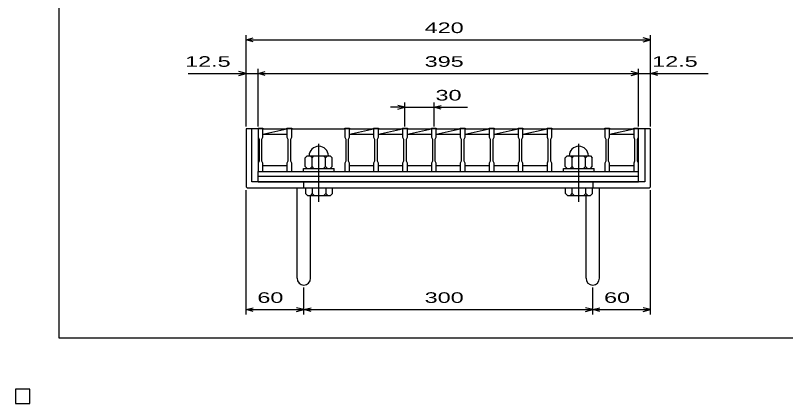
# Model space of a CAD drawing. Units: millimetres, scale not verified. Extents: x -910 to 866, y -641 to 527.
# Drawn here: x -910 to -110, y -641 to -238 of the extents above; entities that cross this region are included whole.
import ezdxf
from ezdxf.enums import TextEntityAlignment as Align

# ---------------------------------------------------------------- set-up
doc = ezdxf.new("R2010")
doc.units = ezdxf.units.MM
doc.header["$LTSCALE"] = 5
doc.linetypes.add('CHAIN', pattern=[18.5, 12, -1.5, 3.5, -1.5])
for name, color, linetype, lineweight in [('0_2', 150, 'Continuous', 25), ('16', 3, 'Continuous', 25), ('19', 6, 'Continuous', 25), ('22', 4, 'Continuous', 25), ('24', 2, 'Continuous', 25), ('32', 4, 'Continuous', 25)]:
    doc.layers.add(name, color=color, linetype=linetype, lineweight=lineweight)
doc.styles.add('ベクトル', font='')
doc.styles.get('ベクトル').set_extended_font_data('ベクトル')

msp = doc.modelspace()

# ---------------------------------------------------------------- linework, layer by layer
at = {"layer": '0_2'}
for p, q in [((-864.5, -573.25), (-864.5, 526.75)), ((865.5, -573.25), (-864.5, -573.25)), ((-895, -626.25), (-910, -626.25)), ((-910, -626.25), (-910, -641.25)), ((-895, -626.25), (-910, -626.25)), ((-910, -626.25), (-910, -641.25)), ((-895, -626.25), (-910, -626.25)), ((-910, -626.25), (-910, -641.25)), ((-895, -626.25), (-910, -626.25)), ((-910, -626.25), (-910, -641.25)), ((-895, -626.25), (-910, -626.25)), ((-910, -626.25), (-910, -641.25)), ((-895, -641.25), (-895, -626.25)), ((-895, -641.25), (-895, -626.25)), ((-895, -641.25), (-895, -626.25)), ((-895, -641.25), (-895, -626.25)), ((-895, -641.25), (-895, -626.25)), ((-910, -641.25), (-895, -641.25)), ((-910, -641.25), (-895, -641.25)), ((-910, -641.25), (-895, -641.25)), ((-910, -641.25), (-895, -641.25)), ((-910, -641.25), (-895, -641.25))]:
    msp.add_line(p, q, dxfattribs=at)
at = {"layer": '16'}
for p, q in [((-658, -356.25), (-658, -355.55)), ((-658, -355.55), (-653, -355.55)), ((-653, -356.25), (-658, -356.25)), ((-658, -356.25), (-658, -364.75)), ((-658, -356.25), (-658, -394.25)), ((-653, -355.55), (-653, -356.25)), ((-653, -356.25), (-628, -356.25)), ((-653, -364.75), (-653, -356.25)), ((-653, -361.75), (-628, -356.25)), ((-628, -356.25), (-628, -355.55)), ((-628, -355.55), (-623, -355.55)), ((-623, -356.25), (-628, -356.25)), ((-628, -356.25), (-628, -364.75)), ((-623, -355.55), (-623, -356.25)), ((-623, -356.25), (-568, -356.25)), ((-623, -364.75), (-623, -356.25)), ((-568, -356.25), (-568, -355.55)), ((-568, -355.55), (-563, -355.55)), ((-563, -356.25), (-568, -356.25)), ((-568, -356.25), (-568, -364.75)), ((-563, -355.55), (-563, -356.25)), ((-563, -356.25), (-538, -356.25)), ((-563, -364.75), (-563, -356.25)), ((-563, -361.75), (-538, -356.25)), ((-538, -356.25), (-538, -355.55)), ((-538, -355.55), (-533, -355.55)), ((-533, -356.25), (-538, -356.25)), ((-538, -356.25), (-538, -364.75)), ((-533, -355.55), (-533, -356.25)), ((-533, -356.25), (-508, -356.25)), ((-533, -364.75), (-533, -356.25)), ((-533, -361.75), (-508, -356.25)), ((-508, -356.25), (-508, -355.55)), ((-508, -355.55), (-503, -355.55)), ((-503, -356.25), (-508, -356.25)), ((-508, -356.25), (-508, -364.75)), ((-503, -355.55), (-503, -356.25)), ((-503, -356.25), (-478, -356.25)), ((-503, -364.75), (-503, -356.25)), ((-503, -361.75), (-478, -356.25)), ((-478, -356.25), (-478, -355.55)), ((-478, -355.55), (-473, -355.55)), ((-473, -356.25), (-478, -356.25)), ((-478, -356.25), (-478, -364.75)), ((-473, -355.55), (-473, -356.25)), ((-473, -356.25), (-448, -356.25)), ((-473, -364.75), (-473, -356.25)), ((-473, -361.75), (-448, -356.25)), ((-448, -356.25), (-448, -355.55)), ((-448, -355.55), (-443, -355.55)), ((-443, -356.25), (-448, -356.25)), ((-448, -356.25), (-448, -364.75)), ((-443, -355.55), (-443, -356.25)), ((-443, -356.25), (-418, -356.25)), ((-443, -364.75), (-443, -356.25)), ((-443, -361.75), (-418, -356.25)), ((-418, -356.25), (-418, -355.55)), ((-418, -355.55), (-413, -355.55)), ((-413, -356.25), (-418, -356.25)), ((-418, -356.25), (-418, -364.75)), ((-413, -355.55), (-413, -356.25)), ((-413, -356.25), (-388, -356.25)), ((-413, -364.75), (-413, -356.25)), ((-413, -361.75), (-388, -356.25)), ((-388, -356.25), (-388, -355.55)), ((-388, -355.55), (-383, -355.55)), ((-383, -356.25), (-388, -356.25)), ((-388, -356.25), (-388, -364.75)), ((-383, -355.55), (-383, -356.25)), ((-383, -356.25), (-358, -356.25)), ((-383, -364.75), (-383, -356.25)), ((-383, -361.75), (-358, -356.25)), ((-358, -356.25), (-358, -355.55)), ((-358, -355.55), (-353, -355.55)), ((-353, -356.25), (-358, -356.25)), ((-358, -356.25), (-358, -364.75)), ((-353, -355.55), (-353, -356.25)), ((-353, -356.25), (-298, -356.25)), ((-353, -364.75), (-353, -356.25)), ((-298, -356.25), (-298, -355.55)), ((-298, -355.55), (-293, -355.55)), ((-293, -356.25), (-298, -356.25)), ((-298, -356.25), (-298, -364.75)), ((-293, -355.55), (-293, -356.25)), ((-293, -356.25), (-268, -356.25)), ((-293, -364.75), (-293, -356.25)), ((-293, -361.75), (-268, -356.25)), ((-268, -356.25), (-268, -355.55)), ((-268, -355.55), (-263, -355.55)), ((-263, -356.25), (-268, -356.25)), ((-268, -356.25), (-268, -364.75)), ((-263, -355.55), (-263, -356.25)), ((-263, -364.75), (-263, -356.25)), ((-263, -394.25), (-263, -356.25)), ((-658, -364.75), (-657, -366.75)), ((-657, -366.75), (-657, -389.75)), ((-654, -366.75), (-653, -364.75)), ((-654, -389.75), (-654, -366.75)), ((-653, -361.75), (-628, -361.75)), ((-628, -364.75), (-627, -366.75)), ((-627, -366.75), (-627, -389.75)), ((-624, -366.75), (-623, -364.75)), ((-624, -389.75), (-624, -366.75)), ((-568, -364.75), (-567, -366.75)), ((-567, -366.75), (-567, -389.75)), ((-564, -366.75), (-563, -364.75)), ((-564, -389.75), (-564, -366.75)), ((-563, -361.75), (-538, -361.75)), ((-538, -364.75), (-537, -366.75)), ((-537, -366.75), (-537, -389.75)), ((-534, -366.75), (-533, -364.75)), ((-534, -389.75), (-534, -366.75)), ((-533, -361.75), (-508, -361.75)), ((-508, -364.75), (-507, -366.75)), ((-507, -366.75), (-507, -389.75)), ((-504, -366.75), (-503, -364.75)), ((-504, -389.75), (-504, -366.75)), ((-503, -361.75), (-478, -361.75)), ((-478, -364.75), (-477, -366.75)), ((-477, -366.75), (-477, -389.75)), ((-474, -366.75), (-473, -364.75)), ((-474, -389.75), (-474, -366.75)), ((-473, -361.75), (-448, -361.75)), ((-448, -364.75), (-447, -366.75)), ((-447, -366.75), (-447, -389.75)), ((-444, -366.75), (-443, -364.75)), ((-444, -389.75), (-444, -366.75)), ((-443, -361.75), (-418, -361.75)), ((-418, -364.75), (-417, -366.75)), ((-417, -366.75), (-417, -389.75)), ((-414, -366.75), (-413, -364.75)), ((-414, -389.75), (-414, -366.75)), ((-413, -361.75), (-388, -361.75)), ((-388, -364.75), (-387, -366.75)), ((-387, -366.75), (-387, -389.75)), ((-384, -366.75), (-383, -364.75)), ((-384, -389.75), (-384, -366.75)), ((-383, -361.75), (-358, -361.75)), ((-358, -364.75), (-357, -366.75)), ((-357, -366.75), (-357, -389.75)), ((-354, -366.75), (-353, -364.75)), ((-354, -389.75), (-354, -366.75)), ((-298, -364.75), (-297, -366.75)), ((-297, -366.75), (-297, -389.75)), ((-294, -366.75), (-293, -364.75)), ((-294, -389.75), (-294, -366.75)), ((-293, -361.75), (-268, -361.75)), ((-268, -364.75), (-267, -366.75)), ((-267, -366.75), (-267, -389.75)), ((-264, -366.75), (-263, -364.75)), ((-264, -389.75), (-264, -366.75)), ((-657, -389.75), (-658, -391.75)), ((-658, -391.75), (-658, -400.25)), ((-653, -391.75), (-654, -389.75)), ((-653, -400.25), (-653, -391.75)), ((-627, -389.75), (-628, -391.75)), ((-628, -391.75), (-628, -400.25)), ((-623, -391.75), (-624, -389.75)), ((-623, -400.25), (-623, -391.75)), ((-607, -384.25), (-609, -386.25)), ((-609, -395.25), (-609, -386.25)), ((-607, -384.25), (-583, -384.25)), ((-604, -384.25), (-602, -386.25)), ((-602, -386.25), (-600, -384.25)), ((-602, -395.25), (-602, -386.25)), ((-590, -384.25), (-588, -386.25)), ((-588, -386.25), (-586, -384.25)), ((-588, -395.25), (-588, -386.25)), ((-583, -384.25), (-581, -386.25)), ((-581, -395.25), (-581, -386.25)), ((-567, -389.75), (-568, -391.75)), ((-568, -391.75), (-568, -400.25)), ((-563, -391.75), (-564, -389.75)), ((-563, -400.25), (-563, -391.75)), ((-537, -389.75), (-538, -391.75)), ((-538, -391.75), (-538, -400.25)), ((-533, -391.75), (-534, -389.75)), ((-533, -400.25), (-533, -391.75)), ((-507, -389.75), (-508, -391.75)), ((-508, -391.75), (-508, -400.25)), ((-503, -391.75), (-504, -389.75)), ((-503, -400.25), (-503, -391.75)), ((-477, -389.75), (-478, -391.75)), ((-478, -391.75), (-478, -400.25)), ((-473, -391.75), (-474, -389.75)), ((-473, -400.25), (-473, -391.75)), ((-447, -389.75), (-448, -391.75)), ((-448, -391.75), (-448, -400.25)), ((-443, -391.75), (-444, -389.75)), ((-443, -400.25), (-443, -391.75)), ((-417, -389.75), (-418, -391.75)), ((-418, -391.75), (-418, -400.25)), ((-413, -391.75), (-414, -389.75)), ((-413, -400.25), (-413, -391.75)), ((-387, -389.75), (-388, -391.75)), ((-388, -391.75), (-388, -400.25)), ((-383, -391.75), (-384, -389.75)), ((-383, -400.25), (-383, -391.75)), ((-357, -389.75), (-358, -391.75)), ((-358, -391.75), (-358, -400.25)), ((-353, -391.75), (-354, -389.75)), ((-353, -400.25), (-353, -391.75)), ((-337, -384.25), (-339, -386.25)), ((-339, -395.25), (-339, -386.25)), ((-337, -384.25), (-313, -384.25)), ((-334, -384.25), (-332, -386.25)), ((-332, -386.25), (-330, -384.25)), ((-332, -395.25), (-332, -386.25)), ((-320, -384.25), (-318, -386.25)), ((-318, -386.25), (-316, -384.25)), ((-318, -395.25), (-318, -386.25)), ((-313, -384.25), (-311, -386.25)), ((-311, -395.25), (-311, -386.25)), ((-297, -389.75), (-298, -391.75)), ((-298, -391.75), (-298, -400.25)), ((-293, -391.75), (-294, -389.75)), ((-293, -400.25), (-293, -391.75)), ((-267, -389.75), (-268, -391.75)), ((-268, -391.75), (-268, -400.25)), ((-263, -391.75), (-264, -389.75)), ((-263, -400.25), (-263, -391.75)), ((-653, -394.25), (-628, -394.25)), ((-611, -400.25), (-611, -397.25)), ((-611, -397.25), (-579, -397.25)), ((-609, -395.25), (-607, -397.25)), ((-604, -397.25), (-602, -395.25)), ((-600, -397.25), (-602, -395.25)), ((-590, -397.25), (-588, -395.25)), ((-586, -397.25), (-588, -395.25)), ((-583, -397.25), (-581, -395.25)), ((-579, -400.25), (-579, -397.25)), ((-563, -394.25), (-538, -394.25)), ((-533, -394.25), (-508, -394.25)), ((-503, -394.25), (-478, -394.25)), ((-473, -394.25), (-448, -394.25)), ((-443, -394.25), (-418, -394.25)), ((-413, -394.25), (-388, -394.25)), ((-383, -394.25), (-358, -394.25)), ((-341, -400.25), (-341, -397.25)), ((-341, -397.25), (-309, -397.25)), ((-339, -395.25), (-337, -397.25)), ((-334, -397.25), (-332, -395.25)), ((-330, -397.25), (-332, -395.25)), ((-320, -397.25), (-318, -395.25)), ((-316, -397.25), (-318, -395.25)), ((-313, -397.25), (-311, -395.25)), ((-309, -400.25), (-309, -397.25)), ((-293, -394.25), (-268, -394.25)), ((-658, -400.25), (-653, -400.25)), ((-658, -400.25), (-263, -400.25)), ((-658, -405.25), (-658, -400.25)), ((-658, -405.25), (-263, -405.25)), ((-658, -411.25), (-658, -405.25)), ((-628, -400.25), (-623, -400.25)), ((-623, -400.25), (-568, -400.25)), ((-568, -400.25), (-563, -400.25)), ((-538, -400.25), (-533, -400.25)), ((-508, -400.25), (-503, -400.25)), ((-478, -400.25), (-473, -400.25)), ((-448, -400.25), (-443, -400.25)), ((-418, -400.25), (-413, -400.25)), ((-388, -400.25), (-383, -400.25)), ((-358, -400.25), (-353, -400.25)), ((-353, -400.25), (-298, -400.25)), ((-298, -400.25), (-293, -400.25)), ((-268, -400.25), (-263, -400.25)), ((-263, -405.25), (-263, -400.25)), ((-263, -411.25), (-263, -405.25)), ((-658, -411.25), (-263, -411.25)), ((-895, -626.25), (-910, -626.25)), ((-910, -626.25), (-910, -641.25)), ((-895, -626.25), (-910, -626.25)), ((-910, -626.25), (-910, -641.25)), ((-895, -626.25), (-910, -626.25)), ((-910, -626.25), (-910, -641.25)), ((-895, -626.25), (-910, -626.25)), ((-910, -626.25), (-910, -641.25)), ((-895, -626.25), (-910, -626.25)), ((-910, -626.25), (-910, -641.25)), ((-895, -641.25), (-895, -626.25)), ((-895, -641.25), (-895, -626.25)), ((-895, -641.25), (-895, -626.25)), ((-895, -641.25), (-895, -626.25)), ((-895, -641.25), (-895, -626.25)), ((-910, -641.25), (-895, -641.25)), ((-910, -641.25), (-895, -641.25)), ((-910, -641.25), (-895, -641.25)), ((-910, -641.25), (-895, -641.25)), ((-910, -641.25), (-895, -641.25))]:
    msp.add_line(p, q, dxfattribs=at)
at = {"layer": '16', "linetype": 'CHAIN'}
for p, q in [((-595, -431.75), (-595, -365.75)), ((-325, -431.75), (-325, -365.75))]:
    msp.add_line(p, q, dxfattribs=at)
at = {"layer": '16'}
for centre in [(-595, -384.25), (-325, -384.25)]:
    msp.add_arc(centre, 10, 0, 180, dxfattribs=at)
at = {"layer": '19'}
for p, q in [((-658, -356.25), (-670.5, -356.25)), ((-670.5, -356.25), (-670.5, -416.25)), ((-664.5, -411.25), (-664.5, -356.25)), ((-250.5, -356.25), (-263, -356.25)), ((-256.5, -356.25), (-256.5, -411.25)), ((-250.5, -416.25), (-250.5, -356.25)), ((-256.5, -411.25), (-664.5, -411.25)), ((-610.5, -417.25), (-610.5, -411.25)), ((-310.5, -411.25), (-310.5, -417.25)), ((-670.5, -416.25), (-669.5, -417.25)), ((-669.5, -417.25), (-251.5, -417.25)), ((-617.5, -511.25), (-617.5, -417.25)), ((-608.75, -417.25), (-608.75, -423.25)), ((-608.75, -423.25), (-606.75, -425.25)), ((-601.75, -423.25), (-603.75, -425.25)), ((-601.75, -417.25), (-601.75, -423.25)), ((-599.75, -425.25), (-601.75, -423.25)), ((-587.75, -423.25), (-589.75, -425.25)), ((-587.75, -417.25), (-587.75, -423.25)), ((-585.75, -425.25), (-587.75, -423.25)), ((-582.75, -425.25), (-580.75, -423.25)), ((-580.75, -423.25), (-580.75, -417.25)), ((-338.75, -423.25), (-338.75, -417.25)), ((-336.75, -425.25), (-338.75, -423.25)), ((-333.75, -425.25), (-331.75, -423.25)), ((-331.75, -423.25), (-331.75, -417.25)), ((-329.75, -425.25), (-331.75, -423.25)), ((-319.75, -425.25), (-317.75, -423.25)), ((-317.75, -423.25), (-317.75, -417.25)), ((-315.75, -425.25), (-317.75, -423.25)), ((-312.75, -425.25), (-310.75, -423.25)), ((-310.75, -423.25), (-310.75, -417.25)), ((-303.5, -511.25), (-303.5, -417.25)), ((-251.5, -417.25), (-250.5, -416.25)), ((-606.75, -425.25), (-582.75, -425.25)), ((-603.5, -511.25), (-603.5, -425.25)), ((-336.75, -425.25), (-312.75, -425.25)), ((-317.5, -511.25), (-317.5, -425.25))]:
    msp.add_line(p, q, dxfattribs=at)
for centre in [(-610.5, -511.25), (-310.5, -511.25)]:
    msp.add_arc(centre, 7, 180, 0, dxfattribs=at)
at = {"layer": '22'}
for p, q in [((-670.5, -353.75), (-670.5, -258.75)), ((-670.5, -263.75), (-663, -261.75)), ((-663, -265.75), (-670.5, -263.75)), ((-670.5, -263.75), (-250.5, -263.75)), ((-250.5, -263.75), (-258, -261.75)), ((-258, -265.75), (-250.5, -263.75)), ((-250.5, -353.75), (-250.5, -258.75)), ((-670.5, -353.75), (-670.5, -293.75)), ((-658, -353.75), (-658, -293.75)), ((-263, -353.75), (-263, -293.75)), ((-250.5, -353.75), (-250.5, -293.75)), ((-730.5, -298.75), (-670.5, -298.75)), ((-670.5, -298.75), (-678, -296.75)), ((-678, -300.75), (-670.5, -298.75)), ((-670.5, -298.75), (-658, -298.75)), ((-658, -298.75), (-650.5, -296.75)), ((-650.5, -300.75), (-658, -298.75)), ((-658, -298.75), (-263, -298.75)), ((-263, -298.75), (-270.5, -296.75)), ((-270.5, -300.75), (-263, -298.75)), ((-263, -298.75), (-250.5, -298.75)), ((-250.5, -298.75), (-243, -296.75)), ((-243, -300.75), (-250.5, -298.75)), ((-250.5, -298.75), (-190.5, -298.75)), ((-505.5, -333.75), (-520.5, -333.75)), ((-505.5, -333.75), (-513, -331.75)), ((-513, -335.75), (-505.5, -333.75)), ((-505.5, -353.75), (-505.5, -328.75)), ((-505.5, -333.75), (-475.5, -333.75)), ((-475.5, -328.75), (-475.5, -353.75)), ((-475.5, -333.75), (-468, -331.75)), ((-468, -335.75), (-475.5, -333.75)), ((-475.5, -333.75), (-440.5, -333.75)), ((-670.5, -548.75), (-670.5, -419.75)), ((-250.5, -548.75), (-250.5, -419.75)), ((-610.5, -548.75), (-610.5, -520.75)), ((-310.5, -548.75), (-310.5, -520.75)), ((-670.5, -543.75), (-663, -541.75)), ((-663, -545.75), (-670.5, -543.75)), ((-670.5, -543.75), (-610.5, -543.75)), ((-610.5, -543.75), (-618, -541.75)), ((-618, -545.75), (-610.5, -543.75)), ((-610.5, -543.75), (-603, -541.75)), ((-603, -545.75), (-610.5, -543.75)), ((-610.5, -543.75), (-310.5, -543.75)), ((-310.5, -543.75), (-318, -541.75)), ((-318, -545.75), (-310.5, -543.75)), ((-310.5, -543.75), (-303, -541.75)), ((-303, -545.75), (-310.5, -543.75)), ((-310.5, -543.75), (-250.5, -543.75)), ((-250.5, -543.75), (-258, -541.75)), ((-258, -545.75), (-250.5, -543.75))]:
    msp.add_line(p, q, dxfattribs=at)
at = {"layer": '22', "color": 2}
for p, q in [((-895, -626.25), (-910, -626.25)), ((-910, -626.25), (-910, -641.25)), ((-895, -626.25), (-910, -626.25)), ((-910, -626.25), (-910, -641.25)), ((-895, -626.25), (-910, -626.25)), ((-910, -626.25), (-910, -641.25)), ((-895, -641.25), (-895, -626.25)), ((-895, -641.25), (-895, -626.25)), ((-895, -641.25), (-895, -626.25)), ((-910, -641.25), (-895, -641.25)), ((-910, -641.25), (-895, -641.25)), ((-910, -641.25), (-895, -641.25))]:
    msp.add_line(p, q, dxfattribs=at)
at = {"layer": '24', "color": 4}
for p, q in [((-895, -626.25), (-910, -626.25)), ((-910, -626.25), (-910, -641.25)), ((-895, -626.25), (-910, -626.25)), ((-910, -626.25), (-910, -641.25)), ((-895, -626.25), (-910, -626.25)), ((-910, -626.25), (-910, -641.25)), ((-895, -641.25), (-895, -626.25)), ((-895, -641.25), (-895, -626.25)), ((-895, -641.25), (-895, -626.25)), ((-910, -641.25), (-895, -641.25)), ((-910, -641.25), (-895, -641.25)), ((-910, -641.25), (-895, -641.25))]:
    msp.add_line(p, q, dxfattribs=at)
at = {"layer": '32'}
for p, q in [((-895, -626.25), (-910, -626.25)), ((-910, -626.25), (-910, -641.25)), ((-895, -626.25), (-910, -626.25)), ((-910, -626.25), (-910, -641.25)), ((-895, -626.25), (-910, -626.25)), ((-910, -626.25), (-910, -641.25)), ((-895, -626.25), (-910, -626.25)), ((-910, -626.25), (-910, -641.25)), ((-895, -626.25), (-910, -626.25)), ((-910, -626.25), (-910, -641.25)), ((-895, -641.25), (-895, -626.25)), ((-895, -641.25), (-895, -626.25)), ((-895, -641.25), (-895, -626.25)), ((-895, -641.25), (-895, -626.25)), ((-895, -641.25), (-895, -626.25)), ((-910, -641.25), (-895, -641.25)), ((-910, -641.25), (-895, -641.25)), ((-910, -641.25), (-895, -641.25)), ((-910, -641.25), (-895, -641.25)), ((-910, -641.25), (-895, -641.25))]:
    msp.add_line(p, q, dxfattribs=at)

# ---------------------------------------------------------------- texts
at = {"layer": '22', "color": 2, "style": 'ベクトル', "width": 1.65}
for s, p in [(' 420 ', (-491.75, -251.25)), (' 12.5 ', (-740.5, -286.25)), (' 395 ', (-491.75, -286.25)), (' 12.5 ', (-255.5, -286.25)), (' 30 ', (-480.5, -321.25)), (' 60 ', (-665.5, -531.25)), (' 300 ', (-491.75, -531.25)), (' 60 ', (-305.5, -531.25))]:
    msp.add_text(s, height=11, dxfattribs=at).set_placement(p, align=Align.MIDDLE_LEFT)

doc.saveas('drawing.dxf')
